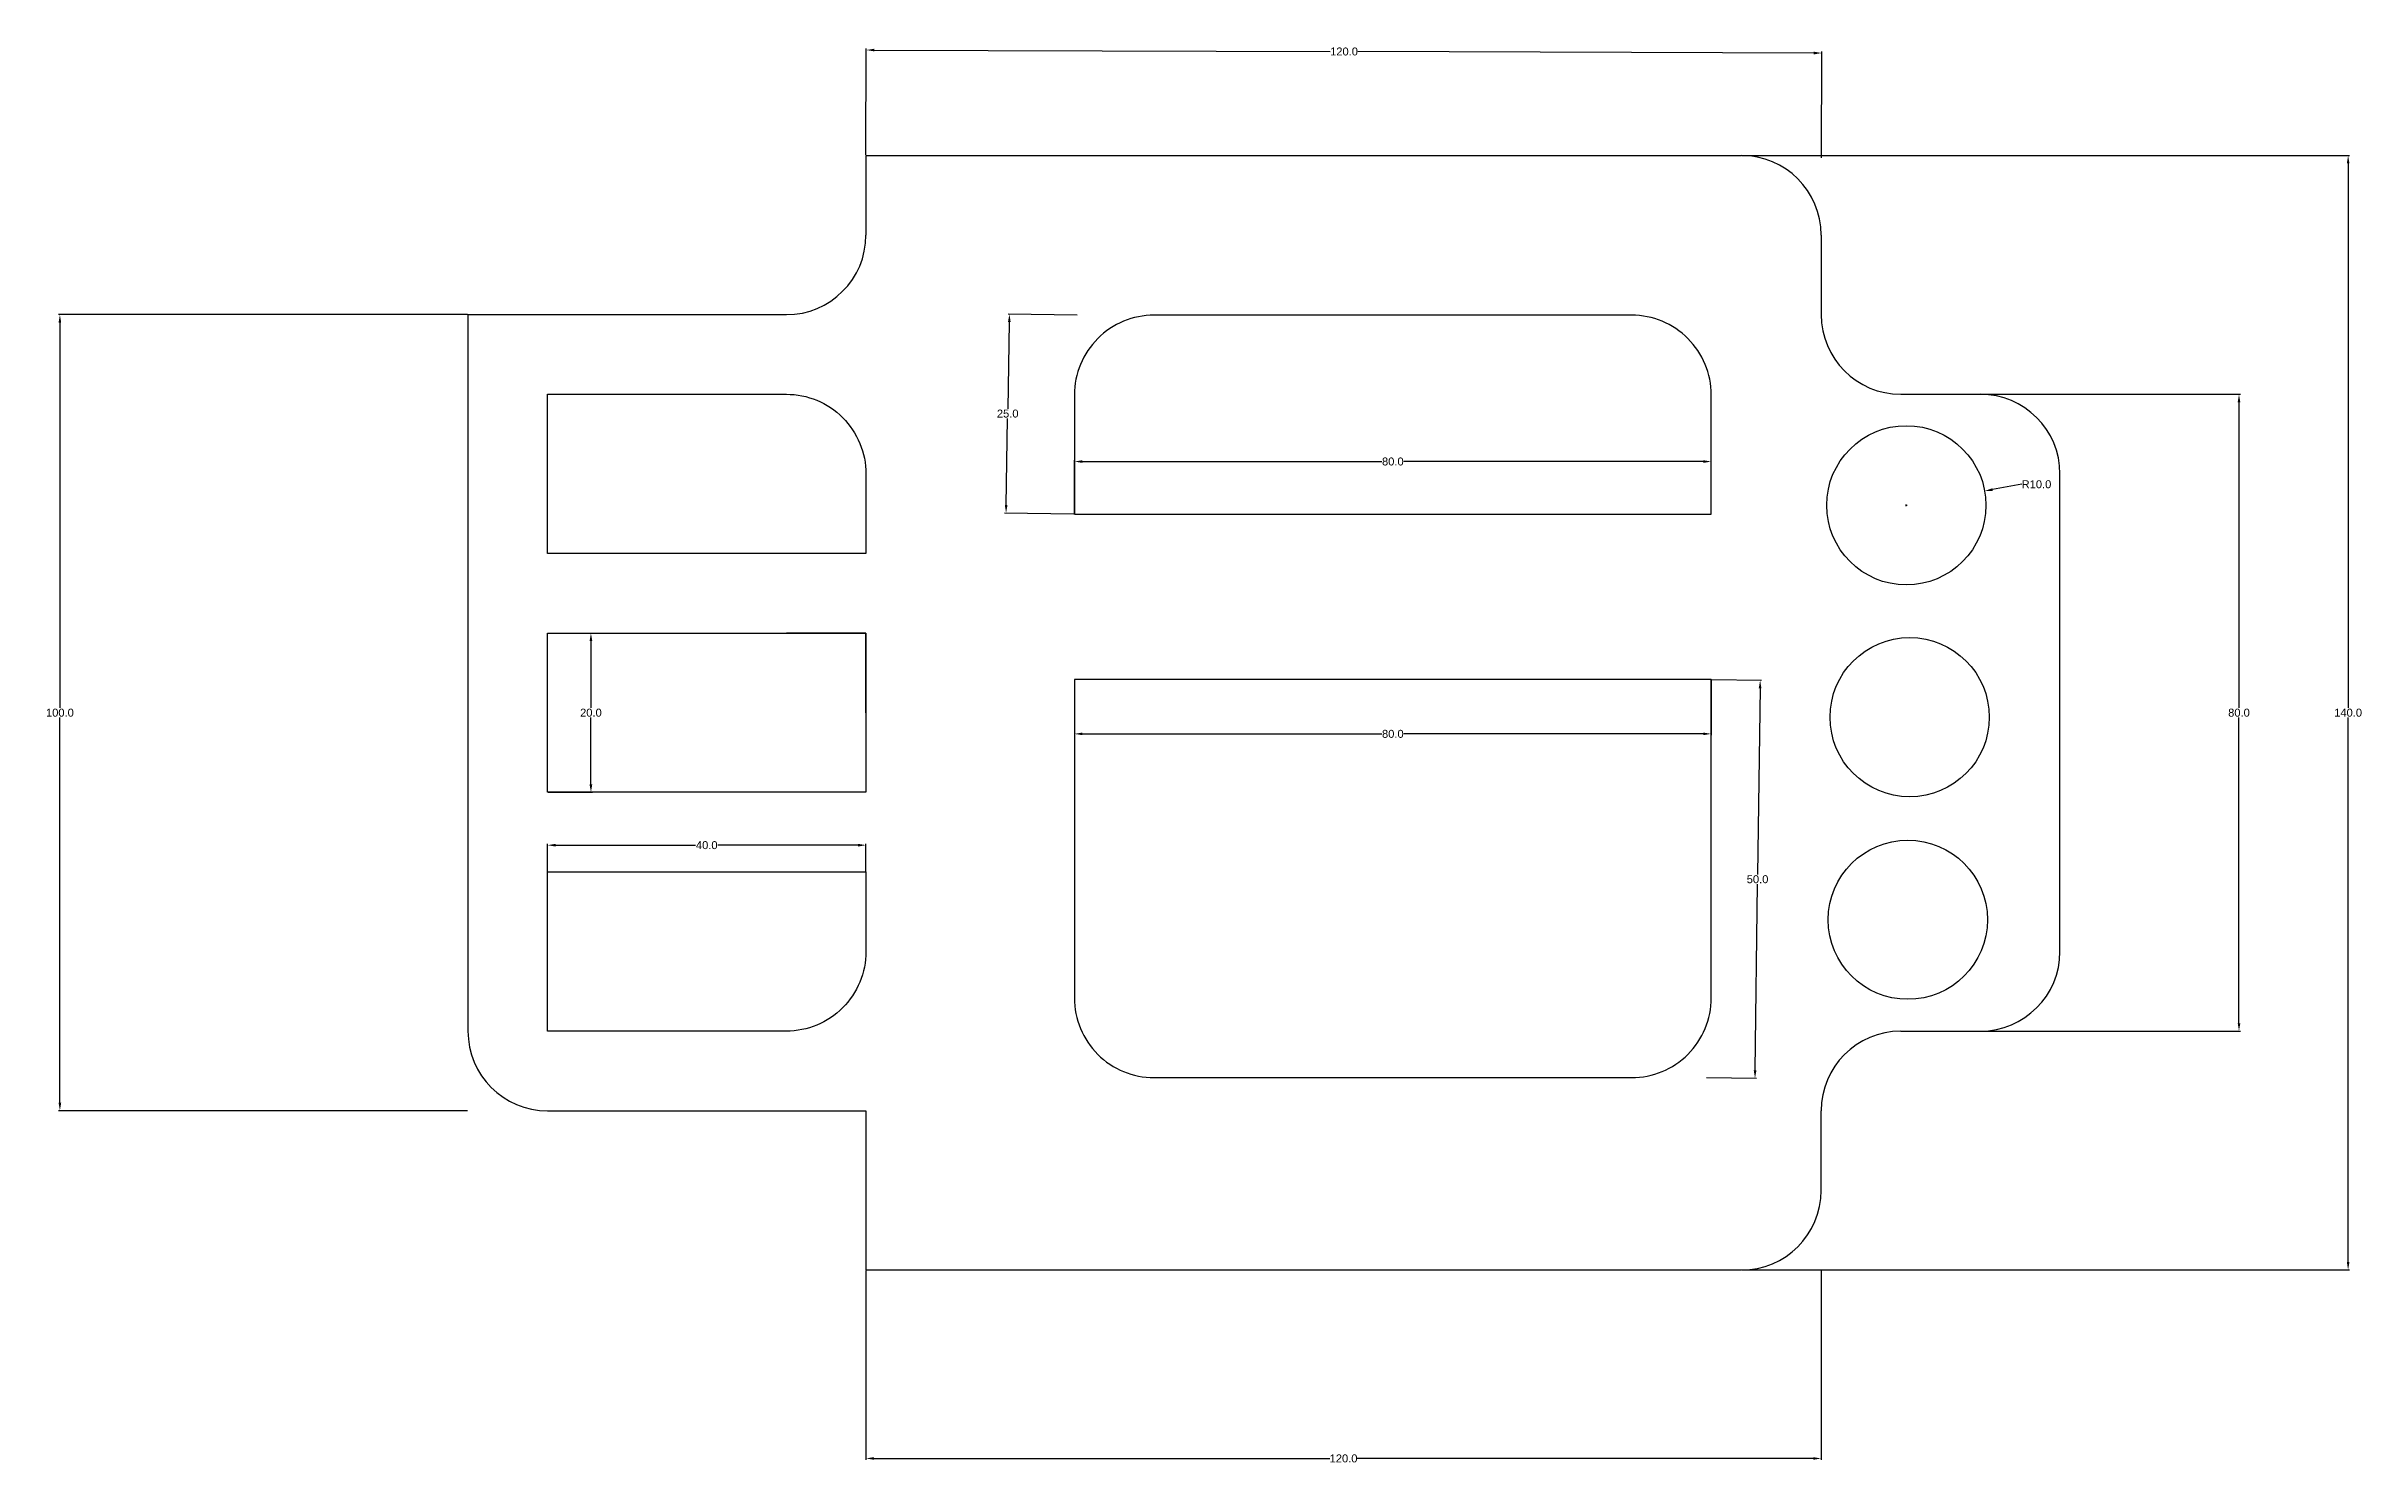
# Model space of a CAD drawing. Header units: millimetres. Extents: x 57 to 876, y -1 to 679.
# Drawn here: x 455.8 to 746.7, y 501 to 679.1 of the extents above; entities that cross this region are included whole.
import ezdxf

# ---------------------------------------------------------------- set-up
doc = ezdxf.new("R2010")
doc.units = ezdxf.units.MM
doc.header["$MEASUREMENT"] = 0
doc.styles.get("Standard").update_dxf_attribs({"font": 'arial.ttf'})
doc.dimstyles.get("Standard").update_dxf_attribs({"dimtxt": 1, "dimasz": 1, "dimexe": 0.18, "dimexo": 0.0625, "dimgap": 0.09, "dimtad": 0, "dimtih": 1, "dimtoh": 1, "dimdec": 1, "dimzin": 0, "dimdsep": 46, "dimtxsty": 'Standard', "dimcen": 0.09, "dimclre": 2, "dimclrt": 4, "dimadec": 1, "dimazin": 0, "dimtfac": 1, "dimtdec": 1, "dimtofl": 0, "dimtmove": 0, "dimatfit": 3, "dimfxl": 1, "dimtolj": 1, "dimtzin": 0, "dimarcsym": 0})

# ---------------------------------------------------------------- blocks, each defined once
blk = doc.blocks.new('*D102')
at = {"color": 2, "lineweight": -2, "transparency": 16777216}
for p, q in [((508.71, 645.35), (457.33, 645.35)), ((508.71, 545.35), (457.33, 545.35))]:
    blk.add_line(p, q, dxfattribs=at)
at = {"color": 0, "lineweight": -2, "transparency": 16777216}
for p, q in [((457.51, 644.35), (457.51, 595.95)), ((457.51, 546.35), (457.51, 594.75))]:
    blk.add_line(p, q, dxfattribs=at)
at = {"color": 0, "transparency": 16777216}
for points in [[(457.34, 644.35), (457.67, 644.35), (457.51, 645.35)], [(457.34, 546.35), (457.67, 546.35), (457.51, 545.35)]]:
    blk.add_solid(points, dxfattribs=at)
at = {"layer": 'Defpoints', "color": 0, "transparency": 16777216}
for p in [(508.77, 645.35), (457.51, 545.35), (508.77, 545.35)]:
    blk.add_point(p, dxfattribs=at)
at = {"color": 4, "transparency": 16777216, "insert": (457.51, 595.35), "char_height": 1, "attachment_point": 5}
blk.add_mtext('\\A1;100.0', dxfattribs=at)
blk = doc.blocks.new('*D103')
at = {"color": 2, "lineweight": -2, "transparency": 16777216}
for p, q in [((558.77, 525.29), (558.77, 501.5)), ((678.77, 525.29), (678.77, 501.5))]:
    blk.add_line(p, q, dxfattribs=at)
at = {"color": 0, "lineweight": -2, "transparency": 16777216}
for p, q in [((559.77, 501.68), (617.04, 501.68)), ((677.77, 501.68), (620.5, 501.68))]:
    blk.add_line(p, q, dxfattribs=at)
at = {"color": 0, "transparency": 16777216}
for points in [[(559.77, 501.84), (559.77, 501.51), (558.77, 501.68)], [(677.77, 501.84), (677.77, 501.51), (678.77, 501.68)]]:
    blk.add_solid(points, dxfattribs=at)
at = {"layer": 'Defpoints', "color": 0, "transparency": 16777216}
for p in [(558.77, 525.35), (678.77, 525.35), (678.77, 501.68)]:
    blk.add_point(p, dxfattribs=at)
at = {"color": 4, "transparency": 16777216, "insert": (618.77, 501.68), "char_height": 1, "attachment_point": 5}
blk.add_mtext('\\A1;120.0', dxfattribs=at)
blk = doc.blocks.new('*D104')
at = {"color": 0, "lineweight": -2, "transparency": 16777216}
blk.add_line((703.96, 624.04), (700.29, 623.38), dxfattribs=at)
at = {"color": 2, "lineweight": -2, "transparency": 16777216}
for p, q in [((689.38, 621.4), (689.56, 621.4)), ((689.47, 621.31), (689.47, 621.49))]:
    blk.add_line(p, q, dxfattribs=at)
at = {"color": 0, "transparency": 16777216}
blk.add_solid([(700.26, 623.54), (700.32, 623.21), (699.31, 623.2)], dxfattribs=at)
at = {"layer": 'Defpoints', "color": 0, "transparency": 16777216}
for p in [(699.31, 623.2), (689.47, 621.4)]:
    blk.add_point(p, dxfattribs=at)
at = {"color": 4, "transparency": 16777216, "insert": (705.82, 624.04), "char_height": 1, "attachment_point": 5}
blk.add_mtext('\\A1;R10.0', dxfattribs=at)
blk = doc.blocks.new('*D106')
at = {"color": 2, "lineweight": -2, "transparency": 16777216}
for p, q in [((558.77, 665.41), (558.81, 678.77)), ((678.81, 665.03), (678.85, 678.39))]:
    blk.add_line(p, q, dxfattribs=at)
at = {"color": 0, "lineweight": -2, "transparency": 16777216}
for p, q in [((559.81, 678.59), (617.1, 678.4)), ((677.85, 678.21), (620.56, 678.39))]:
    blk.add_line(p, q, dxfattribs=at)
at = {"color": 0, "transparency": 16777216}
for points in [[(559.81, 678.75), (559.81, 678.42), (558.81, 678.59)], [(677.85, 678.38), (677.85, 678.04), (678.85, 678.21)]]:
    blk.add_solid(points, dxfattribs=at)
at = {"layer": 'Defpoints', "color": 0, "transparency": 16777216}
for p in [(678.85, 678.21), (558.77, 665.35), (678.81, 664.97)]:
    blk.add_point(p, dxfattribs=at)
at = {"color": 4, "transparency": 16777216, "insert": (618.83, 678.4), "char_height": 1, "attachment_point": 5}
blk.add_mtext('\\A1;120.0', dxfattribs=at)
blk = doc.blocks.new('*D107')
at = {"color": 2, "lineweight": -2, "transparency": 16777216}
for p, q in [((584.96, 620.34), (584.96, 627.08)), ((664.96, 620.34), (664.96, 627.08))]:
    blk.add_line(p, q, dxfattribs=at)
at = {"color": 0, "lineweight": -2, "transparency": 16777216}
for p, q in [((585.96, 626.9), (623.57, 626.9)), ((663.96, 626.9), (626.34, 626.9))]:
    blk.add_line(p, q, dxfattribs=at)
at = {"color": 0, "transparency": 16777216}
for points in [[(585.96, 627.07), (585.96, 626.73), (584.96, 626.9)], [(663.96, 627.07), (663.96, 626.73), (664.96, 626.9)]]:
    blk.add_solid(points, dxfattribs=at)
at = {"layer": 'Defpoints', "color": 0, "transparency": 16777216}
for p in [(664.96, 626.9), (584.96, 620.28), (664.96, 620.28)]:
    blk.add_point(p, dxfattribs=at)
at = {"color": 4, "transparency": 16777216, "insert": (624.96, 626.9), "char_height": 1, "attachment_point": 5}
blk.add_mtext('\\A1;80.0', dxfattribs=at)
blk = doc.blocks.new('*D108')
at = {"color": 2, "lineweight": -2, "transparency": 16777216}
for p, q in [((584.96, 599.45), (584.96, 592.51)), ((664.96, 599.45), (664.96, 592.51))]:
    blk.add_line(p, q, dxfattribs=at)
at = {"color": 0, "lineweight": -2, "transparency": 16777216}
for p, q in [((585.96, 592.69), (623.57, 592.69)), ((663.96, 592.69), (626.34, 592.69))]:
    blk.add_line(p, q, dxfattribs=at)
at = {"color": 0, "transparency": 16777216}
for points in [[(585.96, 592.86), (585.96, 592.53), (584.96, 592.69)], [(663.96, 592.86), (663.96, 592.53), (664.96, 592.69)]]:
    blk.add_solid(points, dxfattribs=at)
at = {"layer": 'Defpoints', "color": 0, "transparency": 16777216}
for p in [(584.96, 599.51), (664.96, 599.51), (584.96, 592.69)]:
    blk.add_point(p, dxfattribs=at)
at = {"color": 4, "transparency": 16777216, "insert": (624.96, 592.69), "char_height": 1, "attachment_point": 5}
blk.add_mtext('\\A1;80.0', dxfattribs=at)
blk = doc.blocks.new('*D110')
at = {"color": 0, "lineweight": -2, "transparency": 16777216}
for p, q in [((576.78, 644.42), (576.59, 633.52)), ((576.39, 621.42), (576.57, 632.32))]:
    blk.add_line(p, q, dxfattribs=at)
at = {"color": 2, "lineweight": -2, "transparency": 16777216}
for p, q in [((585.32, 645.28), (576.62, 645.43)), ((584.89, 620.28), (576.19, 620.43))]:
    blk.add_line(p, q, dxfattribs=at)
at = {"color": 0, "transparency": 16777216}
for points in [[(576.61, 644.43), (576.95, 644.42), (576.8, 645.42)], [(576.22, 621.43), (576.55, 621.42), (576.37, 620.42)]]:
    blk.add_solid(points, dxfattribs=at)
at = {"layer": 'Defpoints', "color": 0, "transparency": 16777216}
for p in [(576.8, 645.42), (585.38, 645.28), (584.96, 620.28)]:
    blk.add_point(p, dxfattribs=at)
at = {"color": 4, "transparency": 16777216, "insert": (576.58, 632.92), "char_height": 1, "attachment_point": 5}
blk.add_mtext('\\A1;25.0', dxfattribs=at)
blk = doc.blocks.new('*D113')
at = {"color": 2, "lineweight": -2, "transparency": 16777216}
for p, q in [((518.77, 575.41), (518.77, 578.89)), ((558.77, 575.41), (558.77, 578.89))]:
    blk.add_line(p, q, dxfattribs=at)
at = {"color": 0, "lineweight": -2, "transparency": 16777216}
for p, q in [((519.77, 578.71), (537.36, 578.71)), ((557.77, 578.71), (540.18, 578.71))]:
    blk.add_line(p, q, dxfattribs=at)
at = {"color": 0, "transparency": 16777216}
for points in [[(519.77, 578.88), (519.77, 578.54), (518.77, 578.71)], [(557.77, 578.88), (557.77, 578.54), (558.77, 578.71)]]:
    blk.add_solid(points, dxfattribs=at)
at = {"layer": 'Defpoints', "color": 0, "transparency": 16777216}
for p in [(518.77, 578.71), (518.77, 575.35), (558.77, 575.35)]:
    blk.add_point(p, dxfattribs=at)
at = {"color": 4, "transparency": 16777216, "insert": (538.77, 578.71), "char_height": 1, "attachment_point": 5}
blk.add_mtext('\\A1;40.0', dxfattribs=at)
blk = doc.blocks.new('*D115')
at = {"color": 2, "lineweight": -2, "transparency": 16777216}
for p, q in [((518.83, 605.35), (524.4, 605.35)), ((518.83, 585.35), (524.4, 585.35))]:
    blk.add_line(p, q, dxfattribs=at)
at = {"color": 0, "lineweight": -2, "transparency": 16777216}
for p, q in [((524.22, 604.35), (524.22, 595.95)), ((524.22, 586.35), (524.22, 594.75))]:
    blk.add_line(p, q, dxfattribs=at)
at = {"color": 0, "transparency": 16777216}
for points in [[(524.05, 604.35), (524.39, 604.35), (524.22, 605.35)], [(524.05, 586.35), (524.39, 586.35), (524.22, 585.35)]]:
    blk.add_solid(points, dxfattribs=at)
at = {"layer": 'Defpoints', "color": 0, "transparency": 16777216}
for p in [(518.77, 605.35), (524.22, 605.35), (518.77, 585.35)]:
    blk.add_point(p, dxfattribs=at)
at = {"color": 4, "transparency": 16777216, "insert": (524.22, 595.35), "char_height": 1, "attachment_point": 5}
blk.add_mtext('\\A1;20.0', dxfattribs=at)
blk = doc.blocks.new('*D116')
at = {"color": 2, "lineweight": -2, "transparency": 16777216}
for p, q in [((665.02, 599.51), (671.29, 599.43)), ((664.37, 549.51), (670.64, 549.43))]:
    blk.add_line(p, q, dxfattribs=at)
at = {"color": 0, "lineweight": -2, "transparency": 16777216}
for p, q in [((671.1, 598.43), (670.79, 575.03)), ((670.47, 550.43), (670.78, 573.83))]:
    blk.add_line(p, q, dxfattribs=at)
at = {"color": 0, "transparency": 16777216}
for points in [[(670.93, 598.43), (671.26, 598.43), (671.11, 599.43)], [(670.3, 550.43), (670.64, 550.43), (670.46, 549.43)]]:
    blk.add_solid(points, dxfattribs=at)
at = {"layer": 'Defpoints', "color": 0, "transparency": 16777216}
for p in [(664.96, 599.51), (664.3, 549.51), (670.46, 549.43)]:
    blk.add_point(p, dxfattribs=at)
at = {"color": 4, "transparency": 16777216, "insert": (670.78, 574.43), "char_height": 1, "attachment_point": 5}
blk.add_mtext('\\A1;50.0', dxfattribs=at)
blk = doc.blocks.new('*D118')
at = {"color": 2, "lineweight": -2, "transparency": 16777216}
for p, q in [((698.83, 635.35), (731.44, 635.35)), ((698.83, 555.35), (731.44, 555.35))]:
    blk.add_line(p, q, dxfattribs=at)
at = {"color": 0, "lineweight": -2, "transparency": 16777216}
for p, q in [((731.26, 634.35), (731.26, 595.95)), ((731.26, 556.35), (731.26, 594.75))]:
    blk.add_line(p, q, dxfattribs=at)
at = {"color": 0, "transparency": 16777216}
for points in [[(731.1, 634.35), (731.43, 634.35), (731.26, 635.35)], [(731.1, 556.35), (731.43, 556.35), (731.26, 555.35)]]:
    blk.add_solid(points, dxfattribs=at)
at = {"layer": 'Defpoints', "color": 0, "transparency": 16777216}
for p in [(698.77, 635.35), (731.26, 635.35), (698.77, 555.35)]:
    blk.add_point(p, dxfattribs=at)
at = {"color": 4, "transparency": 16777216, "insert": (731.26, 595.35), "char_height": 1, "attachment_point": 5}
blk.add_mtext('\\A1;80.0', dxfattribs=at)
blk = doc.blocks.new('*D119')
at = {"color": 2, "lineweight": -2, "transparency": 16777216}
for p, q in [((668.83, 665.35), (745.15, 665.35)), ((668.83, 525.35), (745.15, 525.35))]:
    blk.add_line(p, q, dxfattribs=at)
at = {"color": 0, "lineweight": -2, "transparency": 16777216}
for p, q in [((744.97, 664.35), (744.97, 595.95)), ((744.97, 526.35), (744.97, 594.75))]:
    blk.add_line(p, q, dxfattribs=at)
at = {"color": 0, "transparency": 16777216}
for points in [[(744.81, 664.35), (745.14, 664.35), (744.97, 665.35)], [(744.81, 526.35), (745.14, 526.35), (744.97, 525.35)]]:
    blk.add_solid(points, dxfattribs=at)
at = {"layer": 'Defpoints', "color": 0, "transparency": 16777216}
for p in [(668.77, 665.35), (744.97, 665.35), (668.77, 525.35)]:
    blk.add_point(p, dxfattribs=at)
at = {"color": 4, "transparency": 16777216, "insert": (744.97, 595.35), "char_height": 1, "attachment_point": 5}
blk.add_mtext('\\A1;140.0', dxfattribs=at)

msp = doc.modelspace()

# ---------------------------------------------------------------- linework, layer by layer
at = {"color": 7, "true_color": 0xffffff}
for p, q in [((558.77, 665.35), (558.77, 655.35)), ((558.77, 665.35), (668.77, 665.35)), ((678.77, 655.35), (678.77, 645.35)), ((508.77, 645.35), (508.77, 555.35)), ((508.77, 645.35), (548.77, 645.35)), ((508.77, 645.35), (508.77, 555.35)), ((688.77, 635.35), (698.77, 635.35)), ((708.77, 565.35), (708.77, 625.35)), ((558.77, 605.35), (548.77, 605.35)), ((558.77, 595.35), (558.77, 605.35)), ((688.77, 555.35), (698.77, 555.35)), ((518.77, 545.35), (558.77, 545.35)), ((558.77, 545.35), (558.77, 525.35)), ((678.77, 535.35), (678.77, 545.35)), ((558.77, 525.35), (668.77, 525.35))]:
    msp.add_line(p, q, dxfattribs=at)
for points in [[(584.96, 620.28), (664.96, 620.28), (664.96, 635.28, 0.414214), (654.96, 645.28), (594.96, 645.28, 0.414214), (584.96, 635.28)], [(558.77, 615.35), (518.77, 615.35), (518.77, 635.35), (548.77, 635.35, -0.414214), (558.77, 625.35)], [(594.96, 549.51), (654.96, 549.51, 0.414214), (664.96, 559.51), (664.96, 599.51), (584.96, 599.51), (584.96, 559.51, 0.414214)], [(548.77, 555.35), (518.77, 555.35), (518.77, 575.35), (558.77, 575.35), (558.77, 565.35, -0.414214)]]:
    msp.add_lwpolyline(points, format="xyb", close=True, dxfattribs=at)
msp.add_lwpolyline([(558.77, 585.35), (518.77, 585.35), (518.77, 605.35), (558.77, 605.35)], close=True, dxfattribs=at)
for centre in [(689.47, 621.4), (689.89, 594.79), (689.66, 569.35)]:
    msp.add_circle(centre, 10, dxfattribs=at)
for centre, start, end in [((668.77, 655.35), 0, 90), ((548.77, 655.35), 270, 0), ((688.77, 645.35), 180, 270), ((698.77, 625.35), 0, 90), ((698.77, 565.35), 270, 0), ((518.77, 555.35), 180, 270), ((688.77, 545.35), 90, 180), ((668.77, 535.35), 270, 0)]:
    msp.add_arc(centre, 10, start, end, dxfattribs=at)

# ---------------------------------------------------------------- dimensions: what is measured, and where the dimension line sits
for p1, p2, distance, picture, middle in [((558.77, 665.35), (678.81, 664.97), 13.24, '*D106', (618.83, 678.4)), ((584.96, 620.28), (585.38, 645.28), 8.59, '*D110', (576.58, 632.92)), ((664.96, 599.51), (664.3, 549.51), 6.15, '*D116', (670.78, 574.43)), ((558.77, 525.35), (678.77, 525.35), -23.67, '*D103', (618.77, 501.68))]:
    dim = msp.add_aligned_dim(p1=p1, p2=p2, distance=distance, dimstyle='Standard', dxfattribs=at)
    dim.commit()
    dim.dimension.update_dxf_attribs({"geometry": picture, "text_midpoint": middle})
for base, p1, p2, picture, middle in [((744.97, 665.35), (668.77, 525.35), (668.77, 665.35), '*D119', (744.97, 595.35)), ((457.51, 545.35), (508.77, 645.35), (508.77, 545.35), '*D102', (457.51, 595.35)), ((731.26, 635.35), (698.77, 555.35), (698.77, 635.35), '*D118', (731.26, 595.35)), ((524.22, 605.35), (518.77, 585.35), (518.77, 605.35), '*D115', (524.22, 595.35))]:
    dim = msp.add_linear_dim(base=base, p1=p1, p2=p2, angle=90, dimstyle='Standard', dxfattribs=at)
    dim.commit()
    dim.dimension.update_dxf_attribs({"geometry": picture, "text_midpoint": middle})
for base, p1, p2, picture, middle in [((664.96, 626.9), (584.96, 620.28), (664.96, 620.28), '*D107', (624.96, 626.9)), ((584.96, 592.69), (664.96, 599.51), (584.96, 599.51), '*D108', (624.96, 592.69)), ((518.77, 578.71), (558.77, 575.35), (518.77, 575.35), '*D113', (538.77, 578.71))]:
    dim = msp.add_linear_dim(base=base, p1=p1, p2=p2, dimstyle='Standard', dxfattribs=at)
    dim.commit()
    dim.dimension.update_dxf_attribs({"geometry": picture, "text_midpoint": middle})
dim = msp.add_radius_dim(center=(689.47, 621.4), mpoint=(699.31, 623.2), dimstyle='Standard', dxfattribs=at)
dim.commit()
dim.dimension.update_dxf_attribs({"geometry": '*D104', "text_midpoint": (703.96, 624.04), "dimtype": 164})

doc.saveas('drawing.dxf')
